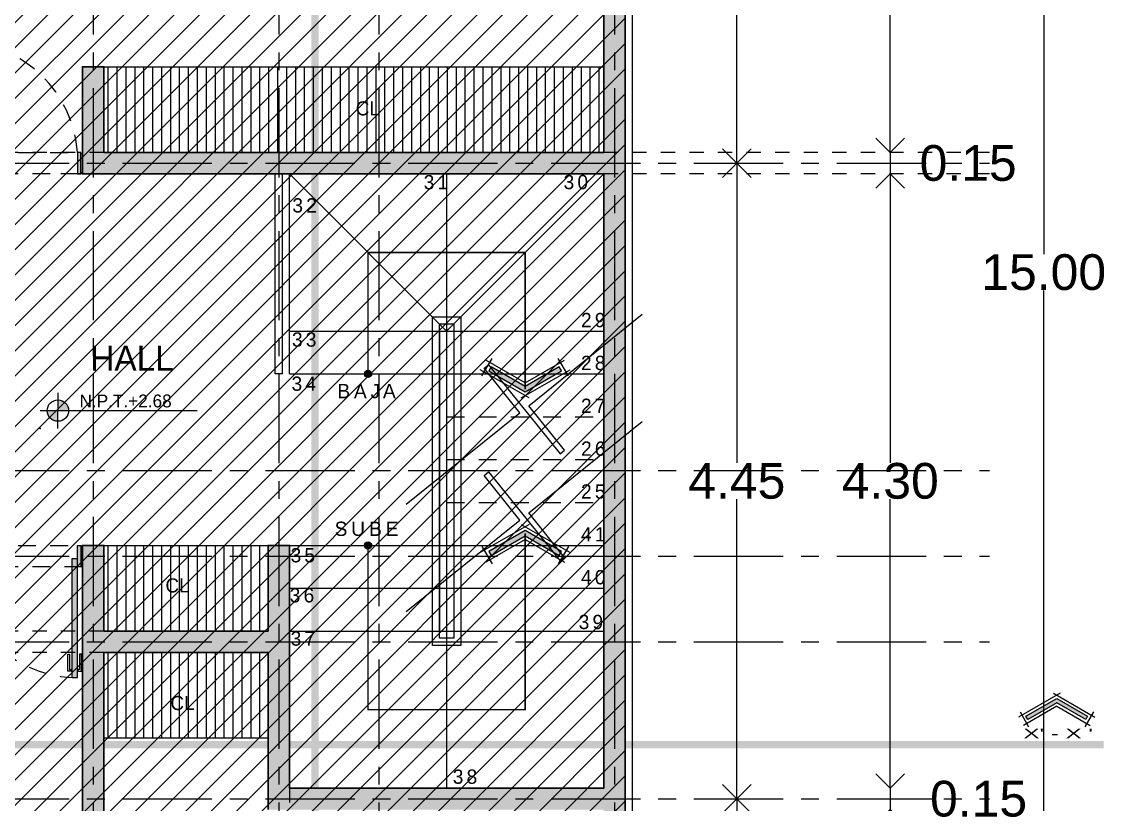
# Model space of a CAD drawing. Header units: metres. Extents: x -58 to 722, y -1100 to 345.
# Drawn here: x 97.65 to 105.25, y -490.7 to -485.22 of the extents above; entities that cross this region are included whole.
import ezdxf
from ezdxf.enums import TextEntityAlignment as Align

# ---------------------------------------------------------------- set-up
doc = ezdxf.new("R2010")
doc.units = ezdxf.units.M
doc.header["$MEASUREMENT"] = 0
for name, pattern in [('ACAD_ISO07W100', [3, 0, -3]), ('CENTER2', [1.125, 0.75, -0.125, 0.125, -0.125]), ('CENTERX2', [4, 2.5, -0.5, 0.5, -0.5]), ('HIDDEN2', [0.1875, 0.125, -0.0625])]:
    doc.linetypes.add(name, pattern=pattern)
doc.layers.get('0').update_dxf_attribs({"color": 255})
doc.layers.get('DEFPOINTS').update_dxf_attribs({"color": 250})
for name, color, linetype in [('A-INDICADORES', 149, 'Continuous'), ('A-PROYECCIONES', 191, 'HIDDEN2'), ('A-TEXTOS', 131, 'Continuous'), ('FSR_ARQ_001TERRENO', 8, 'Continuous'), ('FSR_ARQ_003RELLENODEMUROS', 251, 'Continuous'), ('FSR_ARQ_007PROYECCIONES', 200, 'HIDDEN2'), ('FSR_ARQ_008MOBILIARIO', 115, 'Continuous'), ('FSR_ARQ_009ESCALERA', 40, 'Continuous'), ('FSR_ARQ_012PUERTAS', 233, 'Continuous'), ('FSR_ARQ_014TEXTOS', 142, 'Continuous'), ('FSR_ARQ_015COTAS', 125, 'Continuous'), ('FSR_ARQ_016EJES', 135, 'CENTER2'), ('FSR_ARQ_019INDICADORES', 65, 'Continuous'), ('FSR_ARQ_022AREAS', 110, 'Continuous'), ('FSR_ARQ_024LINEACORTE', 10, 'Continuous'), ('MOBILIARIO', 125, 'Continuous')]:
    doc.layers.add(name, color=color, linetype=linetype)
doc.layers.add('FSR_ARQ_002MURO', color=150, linetype='Continuous', lineweight=30)
doc.styles.add('Arial', font='arial.ttf')
doc.styles.add('ESPACIOS', font='GOTHIC.TTF')
doc.styles.add('style1', font='arial.ttf')
doc.dimstyles.new('PP_PACO', dxfattribs={"dimtxt": 0.18, "dimasz": 0.075, "dimexe": 0.075, "dimexo": 0, "dimgap": 0, "dimtad": 0, "dimtih": 1, "dimtoh": 1, "dimzin": 1, "dimdsep": 46, "dimtxsty": 'style1', "dimcen": 0.15, "dimse1": 1, "dimse2": 1, "dimclrd": 256, "dimclre": 256, "dimadec": 0, "dimazin": 0, "dimtfac": 1, "dimtmove": 0, "dimatfit": 3, "dimfxl": 0.075, "dimarcsym": 0})
pattern_1 = [(90, (214.5681030027285, -440.0409677368947), (-0.0625, 3.827021247335479e-18), [])]

# ---------------------------------------------------------------- blocks, each defined once
blk = doc.blocks.new('ARP-PUERTA 0.90')
h = blk.add_hatch(color=256)
h.dxf.hatch_style = 1
h.paths.add_polyline_path([(0.07500000000084128, 0.02000000000012392), (0.07500000000078444, 0.8499999999985448), (0.03500000000082082, 0.8499999999985448), (0.03500000000082082, 0.02000000000012392)])
h.paths.add_polyline_path([(0.01000000000067303, 0.07500000000010232), (0.03500000000076398, 0.07500000000013074), (0.03500000000093451, -0.07499999999984652), (0.01000000000084356, -0.07499999999984652)])
h.paths.add_polyline_path([(0.8899999999993611, 0.07500000000010232), (0.8649999999992701, 0.07500000000013074), (0.8649999999990428, -0.07499999999984652), (0.8899999999991337, -0.07499999999984652)])
for points in [[(0.07500000000084128, 0.02000000000012392), (0.07500000000078444, 0.8499999999985448), (0.03500000000082082, 0.8499999999985448), (0.03500000000082082, 0.02000000000012392)], [(0.01000000000067303, 0.07500000000010232), (0.03500000000076398, 0.07500000000013074), (0.03500000000093451, -0.07499999999984652), (0.01000000000084356, -0.07499999999984652)], [(0.8899999999993611, 0.07500000000010232), (0.8649999999992701, 0.07500000000013074), (0.8649999999990428, -0.07499999999984652), (0.8899999999991337, -0.07499999999984652)]]:
    blk.add_lwpolyline(points, close=True)
for points in [[(0.03250000000087994, 0.806249999998613), (0.007500000000902673, 0.8062499999984993), (0.007500000001414264, 0.6862499999986085), (0.02000000000077762, 0.6862499999986937), (0.02000000000077762, 0.7937499999984539), (0.03250000000042519, 0.7937499999983118)], [(0.03500000000093451, 0.7887499999984584), (0.03250000000042519, 0.78874999999843), (0.03250000000076625, 0.8112499999987222), (0.03500000000082082, 0.8112499999987222)], [(0.0750000000007276, 0.7887499999984584), (0.07750000000118007, 0.78874999999843), (0.07750000000089585, 0.8112499999987222), (0.07500000000084128, 0.8112499999987222)], [(0.07750000000083901, 0.806249999998613), (0.1025000000007026, 0.8062499999984993), (0.1025000000002478, 0.6862499999986085), (0.09000000000088448, 0.6862499999986937), (0.09000000000088448, 0.7937499999984539), (0.07750000000129376, 0.7937499999983118)], [(0.01000000000067303, 0.06500000000013983), (0, 0.06500000000011141), (0, -0.06500000000011141), (0.01000000000084356, -0.06499999999985562)], [(0.8899999999993611, 0.06500000000013983), (0.9000000000000341, 0.06500000000011141), (0.9000000000000341, -0.06500000000011141), (0.8899999999991337, -0.06499999999985562)]]:
    blk.add_lwpolyline(points)
at = {"layer": 'A-PROYECCIONES'}
blk.add_lwpolyline([(0, 0.07499999999993179), (0.9000000000005457, 0.07499999999993179), (0.9000000000005457, -0.07499999999993179), (0, -0.07499999999993179)], close=True, dxfattribs=at)
blk.add_arc((0.03105477672187362, 0.01505906272217317), 0.8360966160611815, 4.111141455184209, 86.98714656595196, dxfattribs=at)
blk = doc.blocks.new('Flecha_1')
blk.add_hatch(color=256).paths.add_polyline_path([(0, 0.0007577722283113875), (0.003041045828766409, -0.0009979763995449642), (0.002853545828766402, -0.001322735925964102), (0, 0.0003247595264191661), (-0.002853545828766402, -0.00132273592596413), (-0.003041045828766409, -0.0009979763995449642)])
for p, q in [((0.0003247595264190828, 0.001270031754730561), (-0.003750000000000031, -0.001082531754730554)), ((-0.0003247595264191938, 0.001270031754730561), (0.00374999999999992, -0.001082531754730581)), ((0, 0), (-0.003281249999999902, -0.001894430570778483)), ((0, 0), (0.003281249999999902, -0.001894430570778483)), ((-0.003612740473580844, -0.0005702722283114081), (-0.002768990473580812, -0.002031690097197669)), ((0.003612740473580844, -0.0005702722283114081), (0.002768990473580812, -0.002031690097197669))]:
    blk.add_line(p, q)
blk.add_lwpolyline([(0, 0.0007577722283113875), (0.003041045828766409, -0.0009979763995449642), (0.002853545828766402, -0.001322735925964102), (0, 0.0003247595264191661), (-0.002853545828766402, -0.00132273592596413), (-0.003041045828766409, -0.0009979763995449642)], close=True)
blk = doc.blocks.new('_Open90')
at = {"color": 0, "linetype": 'ByBlock', "lineweight": -2}
for p, q in [((-0.5, 0.5), (0, 0)), ((0, 0), (-1, 0)), ((0, 0), (-0.5, -0.5))]:
    blk.add_line(p, q, dxfattribs=at)
blk = doc.blocks.new('*D510')
at = {"layer": 'DEFPOINTS', "color": 0, "ltscale": 0.005, "transparency": 16777216}
for p in [(102.3505024526768, -481.586548422099), (102.3083899259547, -486.2115484220988), (102.6565431322505, -486.2115484220988)]:
    blk.add_point(p, dxfattribs=at)
at = {"layer": 'FSR_ARQ_015COTAS', "lineweight": -2, "ltscale": 0.005, "transparency": 16777216}
for p, q in [((102.6565431322505, -481.786548422099), (102.6565431322505, -483.7713199091384)), ((102.6565431322505, -486.0115484220988), (102.6565431322505, -484.0267769350593))]:
    blk.add_line(p, q, dxfattribs=at)
at = {"layer": 'FSR_ARQ_015COTAS', "lineweight": -2, "ltscale": 0.005, "transparency": 16777216, "xscale": 0.2, "yscale": 0.2, "zscale": 0.2}
for p, rotation in [((102.6565431322505, -481.586548422099), 90), ((102.6565431322505, -486.2115484220988), 270)]:
    blk.add_blockref('_Open90', p, dxfattribs=dict(at, rotation=rotation))
at = {"layer": 'FSR_ARQ_015COTAS', "color": 0, "ltscale": 0.005, "transparency": 16777216, "insert": (102.6565431322504, -483.8990484220988), "char_height": 0.25, "attachment_point": 5, "style": 'style1'}
blk.add_mtext('4.63', dxfattribs=at)
blk = doc.blocks.new('*D511')
at = {"layer": 'DEFPOINTS', "color": 0, "ltscale": 0.005, "transparency": 16777216}
for p in [(102.3083899259547, -486.2115484220988), (102.3962630899006, -490.6615484220989), (102.6565431322506, -490.6615484220989)]:
    blk.add_point(p, dxfattribs=at)
at = {"layer": 'FSR_ARQ_015COTAS', "lineweight": -2, "ltscale": 0.005, "transparency": 16777216}
for p, q in [((102.6565431322506, -486.4115484220987), (102.6565431322506, -488.3094167713485)), ((102.6565431322506, -490.4615484220989), (102.6565431322506, -488.5636800728492))]:
    blk.add_line(p, q, dxfattribs=at)
at = {"layer": 'FSR_ARQ_015COTAS', "lineweight": -2, "ltscale": 0.005, "transparency": 16777216, "xscale": 0.2, "yscale": 0.2, "zscale": 0.2}
for p, rotation in [((102.6565431322506, -486.2115484220988), 90), ((102.6565431322506, -490.6615484220989), 270)]:
    blk.add_blockref('_Open90', p, dxfattribs=dict(at, rotation=rotation))
at = {"layer": 'FSR_ARQ_015COTAS', "color": 0, "ltscale": 0.005, "transparency": 16777216, "insert": (102.6565431322505, -488.4365484220987), "char_height": 0.25, "attachment_point": 5, "style": 'style1'}
blk.add_mtext('4.45', dxfattribs=at)
blk = doc.blocks.new('*D512')
at = {"layer": 'DEFPOINTS', "color": 0, "ltscale": 0.005, "transparency": 16777216}
for p in [(102.3962630899006, -490.6615484220989), (102.2767948591228, -492.6115484220979), (102.6565431322508, -492.6115484220979)]:
    blk.add_point(p, dxfattribs=at)
at = {"layer": 'FSR_ARQ_015COTAS', "lineweight": -2, "ltscale": 0.005, "transparency": 16777216}
for p, q in [((102.6565431322508, -490.8615484220989), (102.6565431322508, -491.508905175168)), ((102.6565431322508, -492.411548422098), (102.6565431322508, -491.7641916690288))]:
    blk.add_line(p, q, dxfattribs=at)
at = {"layer": 'FSR_ARQ_015COTAS', "lineweight": -2, "ltscale": 0.005, "transparency": 16777216, "xscale": 0.2, "yscale": 0.2, "zscale": 0.2}
for p, rotation in [((102.6565431322508, -490.6615484220989), 90), ((102.6565431322508, -492.6115484220979), 270)]:
    blk.add_blockref('_Open90', p, dxfattribs=dict(at, rotation=rotation))
at = {"layer": 'FSR_ARQ_015COTAS', "color": 0, "ltscale": 0.005, "transparency": 16777216, "insert": (102.6565431322506, -491.6365484220983), "char_height": 0.25, "attachment_point": 5, "style": 'style1'}
blk.add_mtext('1.95', dxfattribs=at)
blk = doc.blocks.new('*D516')
at = {"layer": 'DEFPOINTS', "color": 0, "ltscale": 0.005, "transparency": 16777216}
for p in [(103.5325066734607, -481.736548422099), (103.2903818092975, -486.1365484220988), (103.7310151093629, -486.1365484220988)]:
    blk.add_point(p, dxfattribs=at)
at = {"layer": 'FSR_ARQ_015COTAS', "lineweight": -2, "ltscale": 0.005, "transparency": 16777216}
for p, q in [((103.7310151093629, -481.936548422099), (103.7310151093629, -483.8089051751685)), ((103.7310151093629, -485.9365484220988), (103.7310151093629, -484.0641916690293))]:
    blk.add_line(p, q, dxfattribs=at)
at = {"layer": 'FSR_ARQ_015COTAS', "lineweight": -2, "ltscale": 0.005, "transparency": 16777216, "xscale": 0.2, "yscale": 0.2, "zscale": 0.2}
for p, rotation in [((103.7310151093629, -481.736548422099), 90), ((103.7310151093629, -486.1365484220988), 270)]:
    blk.add_blockref('_Open90', p, dxfattribs=dict(at, rotation=rotation))
at = {"layer": 'FSR_ARQ_015COTAS', "color": 0, "ltscale": 0.005, "transparency": 16777216, "insert": (103.7310151093627, -483.9365484220988), "char_height": 0.25, "attachment_point": 5, "style": 'style1'}
blk.add_mtext('4.40', dxfattribs=at)
blk = doc.blocks.new('*D517')
at = {"layer": 'DEFPOINTS', "color": 0, "ltscale": 0.005, "transparency": 16777216}
for p in [(103.2903818092975, -486.1365484220988), (103.3017562960469, -486.2865484220988), (103.7310151093631, -486.2865484220988)]:
    blk.add_point(p, dxfattribs=at)
at = {"layer": 'FSR_ARQ_015COTAS', "lineweight": -2, "ltscale": 0.005, "transparency": 16777216}
for p, q in [((103.7310151093631, -485.9365484220988), (103.7310151093631, -485.7365484220988)), ((103.7310151093631, -486.1365484220988), (103.7310151093631, -486.2865484220988)), ((103.7310151093631, -486.1365484220988), (103.7310151093631, -486.2865484220988)), ((103.7310151093631, -486.2115484220988), (103.9506208539736, -486.2115484220986)), ((103.7310151093631, -486.4865484220988), (103.7310151093631, -486.6865484220988))]:
    blk.add_line(p, q, dxfattribs=at)
at = {"layer": 'FSR_ARQ_015COTAS', "lineweight": -2, "ltscale": 0.005, "transparency": 16777216, "xscale": 0.2, "yscale": 0.2, "zscale": 0.2}
for p, rotation in [((103.7310151093631, -486.1365484220988), 270), ((103.7310151093631, -486.2865484220988), 90)]:
    blk.add_blockref('_Open90', p, dxfattribs=dict(at, rotation=rotation))
at = {"layer": 'FSR_ARQ_015COTAS', "color": 0, "ltscale": 0.005, "transparency": 16777216, "insert": (104.2762518225955, -486.2115484220985), "char_height": 0.25, "attachment_point": 5, "style": 'style1'}
blk.add_mtext('0.15', dxfattribs=at)
blk = doc.blocks.new('*D518')
at = {"layer": 'DEFPOINTS', "color": 0, "ltscale": 0.005, "transparency": 16777216}
for p in [(103.3017562960469, -486.2865484220988), (101.724781908545, -490.586548422099), (103.7310151093631, -490.586548422099)]:
    blk.add_point(p, dxfattribs=at)
at = {"layer": 'FSR_ARQ_015COTAS', "lineweight": -2, "ltscale": 0.005, "transparency": 16777216}
for p, q in [((103.7310151093631, -486.4865484220988), (103.7310151093631, -488.3088199091384)), ((103.7310151093631, -490.386548422099), (103.7310151093631, -488.5642769350594))]:
    blk.add_line(p, q, dxfattribs=at)
at = {"layer": 'FSR_ARQ_015COTAS', "lineweight": -2, "ltscale": 0.005, "transparency": 16777216, "xscale": 0.2, "yscale": 0.2, "zscale": 0.2}
for p, rotation in [((103.7310151093631, -486.2865484220988), 90), ((103.7310151093631, -490.586548422099), 270)]:
    blk.add_blockref('_Open90', p, dxfattribs=dict(at, rotation=rotation))
at = {"layer": 'FSR_ARQ_015COTAS', "color": 0, "ltscale": 0.005, "transparency": 16777216, "insert": (103.7310151093629, -488.4365484220988), "char_height": 0.25, "attachment_point": 5, "style": 'style1'}
blk.add_mtext('4.30', dxfattribs=at)
blk = doc.blocks.new('*D519')
at = {"layer": 'DEFPOINTS', "color": 0, "ltscale": 0.005, "transparency": 16777216}
for p in [(101.724781908545, -490.586548422099), (101.7247819085451, -490.736548422099), (103.7310151093633, -490.736548422099)]:
    blk.add_point(p, dxfattribs=at)
at = {"layer": 'FSR_ARQ_015COTAS', "lineweight": -2, "ltscale": 0.005, "transparency": 16777216}
for p, q in [((103.7310151093633, -490.386548422099), (103.7310151093633, -490.186548422099)), ((103.7310151093633, -490.586548422099), (103.7310151093633, -490.736548422099)), ((103.7310151093633, -490.586548422099), (103.7310151093633, -490.736548422099)), ((103.7310151093633, -490.661548422099), (104.0238016032242, -490.6615484220991)), ((103.7310151093633, -490.936548422099), (103.7310151093633, -491.1365484220989))]:
    blk.add_line(p, q, dxfattribs=at)
at = {"layer": 'FSR_ARQ_015COTAS', "lineweight": -2, "ltscale": 0.005, "transparency": 16777216, "xscale": 0.2, "yscale": 0.2, "zscale": 0.2}
for p, rotation in [((103.7310151093633, -490.586548422099), 270), ((103.7310151093633, -490.736548422099), 90)]:
    blk.add_blockref('_Open90', p, dxfattribs=dict(at, rotation=rotation))
at = {"layer": 'FSR_ARQ_015COTAS', "color": 0, "ltscale": 0.005, "transparency": 16777216, "insert": (104.3494325718462, -490.661548422099), "char_height": 0.25, "attachment_point": 5, "style": 'style1'}
blk.add_mtext('0.15', dxfattribs=at)
blk = doc.blocks.new('*D524')
at = {"layer": 'DEFPOINTS', "color": 0, "ltscale": 0.005, "transparency": 16777216}
for p in [(101.924781908545, -479.1860490120491), (101.924781908545, -494.1860490120491), (104.8052112617387, -494.1860490120491)]:
    blk.add_point(p, dxfattribs=at)
at = {"layer": 'FSR_ARQ_015COTAS', "lineweight": -2, "ltscale": 0.005, "transparency": 16777216}
for p, q in [((104.8052112617387, -479.3860490120491), (104.8052112617387, -486.8477104512837)), ((104.8052112617387, -493.9860490120491), (104.8052112617387, -487.1029969451445))]:
    blk.add_line(p, q, dxfattribs=at)
at = {"layer": 'FSR_ARQ_015COTAS', "lineweight": -2, "ltscale": 0.005, "transparency": 16777216, "xscale": 0.2, "yscale": 0.2, "zscale": 0.2}
for p, rotation in [((104.8052112617387, -479.1860490120491), 90), ((104.8052112617387, -494.1860490120491), 270)]:
    blk.add_blockref('_Open90', p, dxfattribs=dict(at, rotation=rotation))
at = {"layer": 'FSR_ARQ_015COTAS', "color": 0, "ltscale": 0.005, "transparency": 16777216, "insert": (104.8052112617386, -486.975353698214), "char_height": 0.25, "attachment_point": 5, "style": 'style1'}
blk.add_mtext('15.00', dxfattribs=at)
blk = doc.blocks.new('Acceso')
at = {"xscale": 2.4, "yscale": 2.4, "zscale": 2.4}
blk.add_blockref('Flecha_1', (1.110223024625157e-16, -0.00259807621135337), dxfattribs=at)
at = {"style": 'Arial', "flags": 8}
for width, p, p2 in [(1.355994912706673, (-0.008999999999999786, -0.01019615242270681), (0.00900000000000023, -0.0101961524227067)), (8.566837107377657, (-0.008999999999999786, -0.01319615242270682), (0.00900000000000023, -0.01319615242270671))]:
    blk.add_attdef('A', text='', height=0.00225, dxfattribs=dict(at, width=width)).set_placement(p, p2, align=Align.FIT)
blk = doc.blocks.new('ARP-NPT')
h = blk.add_hatch(color=256)
edge = h.paths.add_edge_path()
edge.add_ellipse((4.547473508864641e-13, 0), major_axis=(0.0530330085889924, 0.05303300858899069), ratio=0.9999999999999806, start_angle=314.99999999999943, end_angle=405.00000000000057, ccw=False)
edge.add_line((0.07500000009332553, 0), (-1.256356130241443e-13, 1.186550859046596e-15))
edge.add_line((4.547473508864641e-13, 0), (4.559339017455107e-13, 0.07500000009345113))
edge = h.paths.add_edge_path()
edge.add_line((-0.07500000009360974, 0), (-1.585814812798958e-13, -1.186550859046596e-15))
edge.add_line((4.547473508864641e-13, 0), (4.535608000274175e-13, -0.07500000009345113))
edge.add_ellipse((4.547473508864641e-13, 0), major_axis=(0.0530330085889924, 0.05303300858899069), ratio=0.9999999999999806, start_angle=134.9999999999994, end_angle=225.0000000000006, ccw=False)
for p, q in [((4.547473508864641e-13, 0.125), (4.547473508864641e-13, 0)), ((-0.1249999999995453, 0), (0.9750000000004775, 0)), ((1.023181539494544e-12, -0.125), (4.547473508864641e-13, 0))]:
    blk.add_line(p, q)
blk.add_circle((4.547473508864641e-13, 0), 0.075)
blk.add_point((-0.1249999999995453, -0.125))
at = {"layer": 'A-TEXTOS', "style": 'ESPACIOS'}
blk.add_attdef('N.P.T.', text='', height=0.09, dxfattribs=at).set_placement((0.4740896149224341, 0.02276895428546766), align=Align.CENTER)

msp = doc.modelspace()

# ---------------------------------------------------------------- hatches: boundary and pattern name
at = {"layer": 'FSR_ARQ_003RELLENODEMUROS', "ltscale": 5}
h = msp.add_hatch(dxfattribs=at)
h.set_pattern_fill('DOTS', color=256, scale=0.25)
h.set_pattern_definition([(0, (214.5681030027285, -440.0409677368947), (0.0078125, 0.015625), [0, -0.015625])])
h.paths.add_polyline_path([(101.8747819085452, -481.5865484220989), (101.7247819085453, -481.5865484220989), (101.724781908545, -486.1365484220985), (98.22478190854521, -486.1365484220985), (98.22478190854518, -485.5365484220986), (98.07478190854518, -485.5365484220986), (98.07478190854519, -486.2865484220986), (101.7247819085452, -486.2865484220986), (101.7247819085449, -490.5865484220988), (99.524781908545, -490.5865484220988), (99.52478190854484, -488.8865484220976), (99.37478190854492, -488.8865484220976), (99.37478190854492, -489.4865484220977), (98.2247819085446, -489.4865484220976), (98.22478190854461, -488.8865484220977), (98.07478190854462, -488.8865484220977), (98.07478190854464, -491.0365484220977), (98.2247819085446, -491.0365484220977), (98.2247819085446, -489.6365484220976), (99.37478190854492, -489.6365484220976), (99.37478190854495, -490.7365484220987), (101.724781908545, -490.7365484220987), (101.7247819085449, -492.5365484220977), (101.5747819085453, -492.5365484220977), (101.5747819085453, -492.6865484220978), (101.8747819085453, -492.6865484220978)])
at = {"layer": 'FSR_ARQ_008MOBILIARIO'}
h = msp.add_hatch(dxfattribs=at)
h.set_pattern_fill('LINE', color=256, scale=0.5, angle=90, style=0)
h.set_pattern_definition(pattern_1)
h.paths.add_polyline_path([(98.22478190854522, -485.5365484220986), (101.724781908545, -485.5365484220986), (101.724781908545, -486.1365484220987), (98.22478190854522, -486.1365484220985)])
h = msp.add_hatch(dxfattribs=at)
h.set_pattern_fill('LINE', color=256, scale=0.5, angle=90, style=0)
h.set_pattern_definition(pattern_1)
h.paths.add_polyline_path([(98.22478190854461, -488.8865484220977), (99.37478190854492, -488.8865484220977), (99.37478190854492, -489.4865484220976), (98.22478190854461, -489.4865484220976)])
h = msp.add_hatch(dxfattribs=at)
h.set_pattern_fill('LINE', color=256, scale=0.5, angle=90, style=0)
h.set_pattern_definition(pattern_1)
h.paths.add_polyline_path([(98.22478190854461, -490.2365484220976), (99.37478190854492, -490.2365484220976), (99.37478190854492, -489.6365484220976), (98.22478190854461, -489.6365484220976)])
at = {"layer": 'FSR_ARQ_019INDICADORES'}
h = msp.add_hatch(color=256, dxfattribs=at)
edge = h.paths.add_edge_path()
edge.add_arc((100.074781908545, -487.6865484220972), 0.02520989332481349, 0, 360)
h = msp.add_hatch(color=256, dxfattribs=at)
edge = h.paths.add_edge_path()
edge.add_arc((100.0747819085452, -488.8865484220972), 0.02520989332481349, 0, 360)
at = {"layer": 'FSR_ARQ_022AREAS', "ltscale": 0.005}
h = msp.add_hatch(dxfattribs=at)
h.set_pattern_fill('ANSI31', color=256)
h.set_pattern_definition([(45, (25.98174333789115, 0), (-0.08838834764831845, 0.08838834764831845), [])])
h.paths.add_polyline_path([(93.97478190854497, -481.5865484220987), (93.97478190854497, -493.2865484220977), (99.52478190854525, -493.2865484220982), (99.52478190854531, -492.6865484220978), (101.8747819085454, -492.6865484220977), (101.8747819085454, -481.5865484220989)])

# ---------------------------------------------------------------- linework, layer by layer
at = {"layer": 'A-INDICADORES'}
for points in [[(100.3418879038383, -488.5986042362281), (101.1372594378786, -487.9589705058041), (100.886584924222, -487.6472618466318), (100.9177557901393, -487.6221943952661), (101.4191048174524, -488.2456117136108), (101.4502756833697, -488.2205442622451), (101.1996011697131, -487.9088356030729), (101.9949727037533, -487.2692018726488)], [(100.3418879038383, -489.3488703342046), (101.1372594378786, -488.7092366037806), (100.886584924222, -488.3975279446083), (100.9177557901393, -488.3724604932426), (101.4191048174524, -488.9958778115873), (101.4502756833697, -488.9708103602216), (101.1996011697131, -488.6591017010493), (101.9949727037533, -488.0194679706253)]]:
    msp.add_lwpolyline(points, dxfattribs=at)
at = {"layer": 'DEFPOINTS', "linetype": 'ACAD_ISO07W100', "ltscale": 0.005}
for p, q in [((104.4247819085449, -486.1365484220985), (89.35618568393022, -486.1365484220985)), ((104.4247819085449, -486.2865484220986), (89.35618568393022, -486.2865484220986)), ((98.22478190854461, -489.4865484220976), (89.35618568393022, -489.4865484220976)), ((98.22478190854461, -489.6365484220976), (89.35618568393022, -489.6365484220976)), ((99.52478190854502, -490.5865484220988), (99.52478190854502, -496.2448880503904))]:
    msp.add_line(p, q, dxfattribs=at)
at = {"layer": 'FSR_ARQ_001TERRENO', "const_width": 0.01}
msp.add_lwpolyline([(93.9247819085449, -494.1860490120489), (93.9247819085449, -479.1860490120489), (101.9247819085449, -479.1860490120489), (101.9247819085449, -494.1860490120489)], close=True, dxfattribs=at)
at = {"layer": 'FSR_ARQ_002MURO'}
for points in [[(98.0747819085447, -491.0365484220977), (98.07478190854462, -488.8865484220977), (98.22478190854461, -488.8865484220977), (98.22478190854461, -489.4865484220976), (99.37478190854492, -489.4865484220976), (99.3747819085449, -488.8865484220976), (99.52478190854484, -488.8865484220976), (99.52478190854502, -490.5865484220988), (101.7247819085449, -490.5865484220988), (101.7247819085449, -486.2865484220986), (98.07478190854519, -486.2865484220986), (98.0747819085452, -485.5365484220986), (98.22478190854518, -485.5365484220986), (98.22478190854522, -486.1365484220985), (101.724781908545, -486.1365484220985), (101.7247819085453, -481.5865484220988)], [(101.8747819085452, -481.5865484220989), (101.8747819085453, -492.6865484220978)], [(99.37478190854497, -490.7365484220987), (99.37478190854492, -489.6365484220976), (98.22478190854461, -489.6365484220976), (98.2247819085446, -491.0365484220977)]]:
    msp.add_lwpolyline(points, dxfattribs=at)
at = {"layer": 'FSR_ARQ_007PROYECCIONES'}
for p, q in [((100.624781908545, -487.9865484220987), (101.724781908545, -487.9865484220987)), ((100.624781908545, -488.2865484220988), (101.724781908545, -488.2865484220988)), ((100.624781908545, -488.5865484220988), (101.724781908545, -488.5865484220988))]:
    msp.add_line(p, q, dxfattribs=at)
at = {"layer": 'FSR_ARQ_008MOBILIARIO'}
msp.add_line((98.22478190854461, -488.8865484220977), (99.3747819085449, -488.8865484220976), dxfattribs=at)
msp.add_lwpolyline([(98.22478190854522, -485.5365484220986), (101.724781908545, -485.5365484220986), (101.724781908545, -486.1365484220987), (98.22478190854522, -486.1365484220985)], close=True, dxfattribs=at)
msp.add_lwpolyline([(99.37478190854492, -490.2365484220977), (98.2247819085446, -490.2365484220977)], dxfattribs=at)
at = {"layer": 'FSR_ARQ_009ESCALERA'}
for p, q in [((100.624781908545, -487.3865484220987), (99.52478190854542, -486.2865484220986)), ((99.52478190854498, -487.6865484220988), (99.52478190854498, -486.2865484220986)), ((100.624781908545, -486.2865484220986), (100.624781908545, -487.3865484220987)), ((100.624781908545, -487.3865484220987), (101.724781908545, -486.2865484220986)), ((99.52478190854498, -487.3865484220987), (100.624781908545, -487.3865484220987)), ((100.624781908545, -487.3865484220987), (101.724781908545, -487.3865484220987)), ((100.624781908545, -487.3865484220987), (100.624781908545, -489.4865484220987)), ((99.52478190854498, -487.6865484220988), (100.624781908545, -487.6865484220987)), ((100.624781908545, -487.6865484220988), (101.724781908545, -487.6865484220987)), ((99.52478190854515, -488.8865484220987), (100.6247819085452, -488.8865484220987)), ((100.624781908545, -488.8865484220987), (101.724781908545, -488.8865484220987)), ((99.52478190854515, -489.1865484220987), (100.6247819085452, -489.1865484220987)), ((100.624781908545, -489.1865484220987), (101.724781908545, -489.1865484220987)), ((99.52478190854515, -489.4865484220987), (100.6247819085452, -489.4865484220987)), ((100.624781908545, -489.4865484220987), (100.6247819085451, -490.5865484220988)), ((100.624781908545, -489.4865484220987), (101.7247819085451, -489.4865484220987))]:
    msp.add_line(p, q, dxfattribs=at)
at = {"layer": 'FSR_ARQ_016EJES', "linetype": 'CENTERX2', "ltscale": 0.25}
for p, q in [((98.14978190854515, -476.6860490120489), (98.14978190854515, -496.2448880503904)), ((99.44978190854451, -476.6860490120489), (99.44978190854451, -496.2448880503904)), ((100.1497819085453, -476.6860490120489), (100.1497819085453, -496.2448880503904)), ((101.7997819085448, -476.6860490120489), (101.7997819085448, -496.2448880503903)), ((89.35618568393022, -486.2115484220985), (104.4247819085449, -486.2115484220985)), ((89.35618568393022, -488.3615484220985), (104.4247819085449, -488.3615484220985)), ((89.35618568393022, -488.961548422091), (104.4247819085449, -488.961548422091)), ((89.35618568393022, -489.5615484220976), (104.4247819085449, -489.5615484220976)), ((89.35618568393022, -490.6615484220987), (104.4247819085449, -490.6615484220987))]:
    msp.add_line(p, q, dxfattribs=at)
at = {"layer": 'FSR_ARQ_019INDICADORES', "ltscale": 10, "const_width": 0.01}
for points in [[(100.074781908545, -487.6865484220988), (100.074781908545, -486.8365484220986), (101.174781908545, -486.8365484220986), (101.174781908545, -487.7945495490847)], [(100.074781908545, -488.8865484220987), (100.074781908545, -490.0365484220987), (101.174781908545, -490.0365484220987), (101.174781908545, -488.802181451714)]]:
    msp.add_lwpolyline(points, dxfattribs=at)
at = {"layer": 'FSR_ARQ_019INDICADORES'}
for centre in [(100.074781908545, -487.6865484220972), (100.0747819085452, -488.8865484220972)]:
    msp.add_circle(centre, 0.02520989332481349, dxfattribs=at)
at = {"layer": 'FSR_ARQ_022AREAS', "ltscale": 0.005}
msp.add_lwpolyline([(93.97478190854497, -481.5865484220987), (93.97478190854497, -493.2865484220977), (99.52478190854525, -493.2865484220982), (99.52478190854531, -492.6865484220978), (101.8747819085454, -492.6865484220977), (101.8747819085454, -481.5865484220989), (93.97478190854497, -481.5865484220989)], dxfattribs=at)
at = {"layer": 'FSR_ARQ_024LINEACORTE', "linetype": 'CENTER2', "const_width": 0.05}
for points in [[(99.70365003627191, -496.5099115564913), (99.70365003627188, -476.4837290575156)], [(88.90661357666315, -490.2820676916264), (105.2254642331717, -490.2820676916264)]]:
    msp.add_lwpolyline(points, dxfattribs=at)
at = {"layer": 'MOBILIARIO'}
for p, q in [((98.22478190854522, -485.5365484220986), (100.074781908545, -485.5365484220986)), ((99.42478190854499, -487.6865484220988), (99.42478190854499, -486.2865484220986)), ((99.47478190854498, -487.6865484220988), (99.47478190854498, -486.2865484220986)), ((100.574781908545, -487.3865484220987), (100.574781908545, -489.4865484220987)), ((100.674781908545, -487.3865484220987), (100.674781908545, -489.4865484220987)), ((99.47478190854498, -487.6865484220988), (99.42478190854499, -487.6865484220988))]:
    msp.add_line(p, q, dxfattribs=at)
for points in [[(100.524781908545, -487.2865484220988), (100.724781908545, -487.2865484220988), (100.724781908545, -489.5865484220988), (100.524781908545, -489.5865484220988)], [(100.574781908545, -487.3365484220988), (100.674781908545, -487.3365484220988), (100.674781908545, -489.5365484220987), (100.574781908545, -489.5365484220987)], [(98.22478190854461, -488.8865484220977), (99.37478190854492, -488.8865484220977), (99.37478190854492, -489.4865484220976), (98.22478190854461, -489.4865484220976)]]:
    msp.add_lwpolyline(points, close=True, dxfattribs=at)

# ---------------------------------------------------------------- block references
at = {"layer": 'A-INDICADORES'}
msp.add_blockref('ARP-NPT', (97.90301521014342, -487.9433209151567), dxfattribs=at).add_auto_attribs({'N.P.T.': 'N.P.T.+2.68'})
at = {"layer": 'FSR_ARQ_012PUERTAS'}
msp.add_blockref('ARP-PUERTA 0.90', (97.17478190854465, -486.2115484220985), dxfattribs=at)
at = {"layer": 'FSR_ARQ_012PUERTAS', "rotation": 180}
msp.add_blockref('ARP-PUERTA 0.90', (98.07478190854575, -488.9615484220976), dxfattribs=at)
at = {"layer": 'FSR_ARQ_019INDICADORES', "ltscale": 0.01, "xscale": -83.80426795947984, "yscale": 83.80426795947984, "zscale": 83.80426795947984}
for p, rotation in [((101.1747819085455, -487.7480389659021), 179.9999999999993), ((101.1747819085453, -488.8461613165913), 359.9999999999993)]:
    msp.add_blockref('Flecha_1', p, dxfattribs=dict(at, rotation=rotation))
at = {"layer": 'FSR_ARQ_024LINEACORTE', "linetype": 'CENTER2'}
ref = msp.add_blockref('Acceso', (104.896425165171, -489.9352933882951), dxfattribs=dict(at, xscale=29.61699996122224, yscale=29.61699996122224, zscale=29.61699996122224))
ref.add_attrib('A', "X' - X ' ", dxfattribs={"layer": '0', "height": 0.06663824991275007, "style": 'Arial', "width": 1.812113720640334}).set_placement((104.6635011303408, -490.2372728342029), (105.1966071296421, -490.2372728342029), align=Align.FIT)

# ---------------------------------------------------------------- texts
at = {"layer": 'A-TEXTOS', "insert": (99.98874167164996, -485.8783550371249), "char_height": 0.09856547193630134, "attachment_point": 7, "style": 'ESPACIOS'}
msp.add_mtext_dynamic_manual_height_columns('CL', width=0.1850114426170417, gutter_width=0.295696415808904, heights=[0], dxfattribs=at)
at = {"layer": 'FSR_ARQ_014TEXTOS', "style": 'ESPACIOS'}
for s, width, gutter_width, insert, char_height, attachment_point in [('{\\T1.3;31}', 0.8744601906119556, 0.75, (100.4644550484376, -486.2945383138415), 0.1, 1), ('{\\T1.3;30}', 0.8744601906119556, 0.75, (101.4438331640398, -486.293316476596), 0.1, 1), ('{\\T1.3;32}', 0.8744601906119556, 0.75, (99.54504911124096, -486.4564817184738), 0.1, 1), ('{\\T1.3;29}', 0.8744601906119556, 0.75, (101.5658494900016, -487.2594302791102), 0.1, 1), ('{\\T1.3;33}', 0.8744601906119556, 0.75, (99.542103697091, -487.3956345054615), 0.1, 1), ('HALL', 0.846152269103416, 0.5249999999999999, (98.71508431560875, -487.6647353252156), 0.175, 9), ('{\\T1.3;28}', 0.8744601906119556, 0.75, (101.5658494900016, -487.5594302791102), 0.1, 1), ('{\\T1.3;34}', 0.8744601906119556, 0.75, (99.53915828294149, -487.7047593285855), 0.1, 1), ('\\pxqc;{\\T1.3;BAJA}', 0.8744601906119556, 0.75, (99.64025501461992, -487.7564590868197), 0.1, 1), ('{\\T1.3;27}', 0.8744601906119556, 0.75, (101.5658494900016, -487.8594302791102), 0.1, 1), ('{\\T1.3;26}', 0.8744601906119556, 0.75, (101.5658494900013, -488.1594302791102), 0.1, 1), ('{\\T1.3;25}', 0.8744601906119556, 0.75, (101.5658494900013, -488.4594302791102), 0.1, 1), ('\\pxqc;{\\T1.3;SUBE}', 0.8744601906119556, 0.75, (99.64025501461992, -488.7206699971089), 0.1, 1), ('{\\T1.3;41}', 0.8744601906119556, 0.75, (101.5658494900013, -488.7594302791102), 0.1, 1), ('{\\T1.3;35}', 0.8744601906119556, 0.75, (99.5323745693056, -488.9054581248865), 0.1, 1), ('{\\T1.3;40}', 0.8744601906119556, 0.75, (101.5658494900013, -489.0594302791102), 0.1, 1), ('CL', 0.1850114426170417, 0.295696415808904, (98.65618922057507, -489.2176848047809), 0.09856547193630134, 7), ('{\\T1.3;36}', 0.8744601906119556, 0.75, (99.5264640392395, -489.1859874430815), 0.1, 1), ('{\\T1.3;39}', 0.8744601906119556, 0.75, (101.549441201812, -489.3726996250275), 0.1, 1), ('{\\T1.3;37}', 0.8744601906119556, 0.75, (99.53305428026329, -489.4887967538991), 0.1, 1), ('CL', 0.1850114426170417, 0.295696415808904, (98.69114185667655, -490.0406999418769), 0.09856547193630134, 7), ('{\\T1.3;38}', 0.8744601906119556, 0.75, (100.6678344660751, -490.4557712993919), 0.1, 1)]:
    msp.add_mtext_dynamic_manual_height_columns(s, width=width, gutter_width=gutter_width, heights=[0], dxfattribs=dict(at, insert=insert, char_height=char_height, attachment_point=attachment_point))

# ---------------------------------------------------------------- dimensions: what is measured, and where the dimension line sits
at = {"layer": 'FSR_ARQ_015COTAS', "ltscale": 0.005}
for base, p1, p2, picture, middle in [((104.8052112617387, -494.1860490120491), (101.9247819085449, -479.1860490120489), (101.9247819085449, -494.1860490120489), '*D524', (104.8052112617386, -486.975353698214)), ((103.7310151093631, -486.2865484220988), (103.2903818092974, -486.1365484220985), (103.3017562960468, -486.2865484220986), '*D517', (103.9506208539734, -486.2115484220985)), ((103.7310151093633, -490.736548422099), (101.7247819085449, -490.5865484220988), (101.724781908545, -490.7365484220987), '*D519', (104.0238016032241, -490.661548422099))]:
    dim = msp.add_linear_dim(base=base, p1=p1, p2=p2, angle=90, dimstyle='PP_PACO', override={"dimtxt": 0.25, "dimasz": 0.2, "dimblk1": 'Open90', "dimblk2": 'Open90', "dimsah": 1, "dimtmove": 1, "dimfxlon": 1}, dxfattribs=at)
    dim.commit()
    dim.dimension.update_dxf_attribs({"geometry": picture, "text_midpoint": middle, "dimtype": 160})
for base, p1, p2, picture, middle in [((102.6565431322505, -486.2115484220988), (102.3505024526768, -481.5865484220988), (102.3083899259547, -486.2115484220985), '*D510', (102.6565431322504, -483.8990484220988)), ((103.7310151093629, -486.1365484220988), (103.5325066734607, -481.7365484220987), (103.2903818092974, -486.1365484220985), '*D516', (103.7310151093627, -483.9365484220988)), ((102.6565431322506, -490.6615484220989), (102.3083899259547, -486.2115484220985), (102.3962630899006, -490.6615484220987), '*D511', (102.6565431322505, -488.4365484220987)), ((103.7310151093631, -490.586548422099), (103.3017562960468, -486.2865484220986), (101.7247819085449, -490.5865484220988), '*D518', (103.7310151093629, -488.4365484220988)), ((102.6565431322508, -492.6115484220979), (102.3962630899006, -490.6615484220987), (102.2767948591228, -492.6115484220977), '*D512', (102.6565431322506, -491.6365484220983))]:
    dim = msp.add_linear_dim(base=base, p1=p1, p2=p2, angle=90, dimstyle='PP_PACO', override={"dimtxt": 0.25, "dimasz": 0.2, "dimblk1": 'Open90', "dimblk2": 'Open90', "dimsah": 1, "dimtmove": 1, "dimfxlon": 1}, dxfattribs=at)
    dim.commit()
    dim.dimension.update_dxf_attribs({"geometry": picture, "text_midpoint": middle})

doc.saveas('drawing.dxf')
